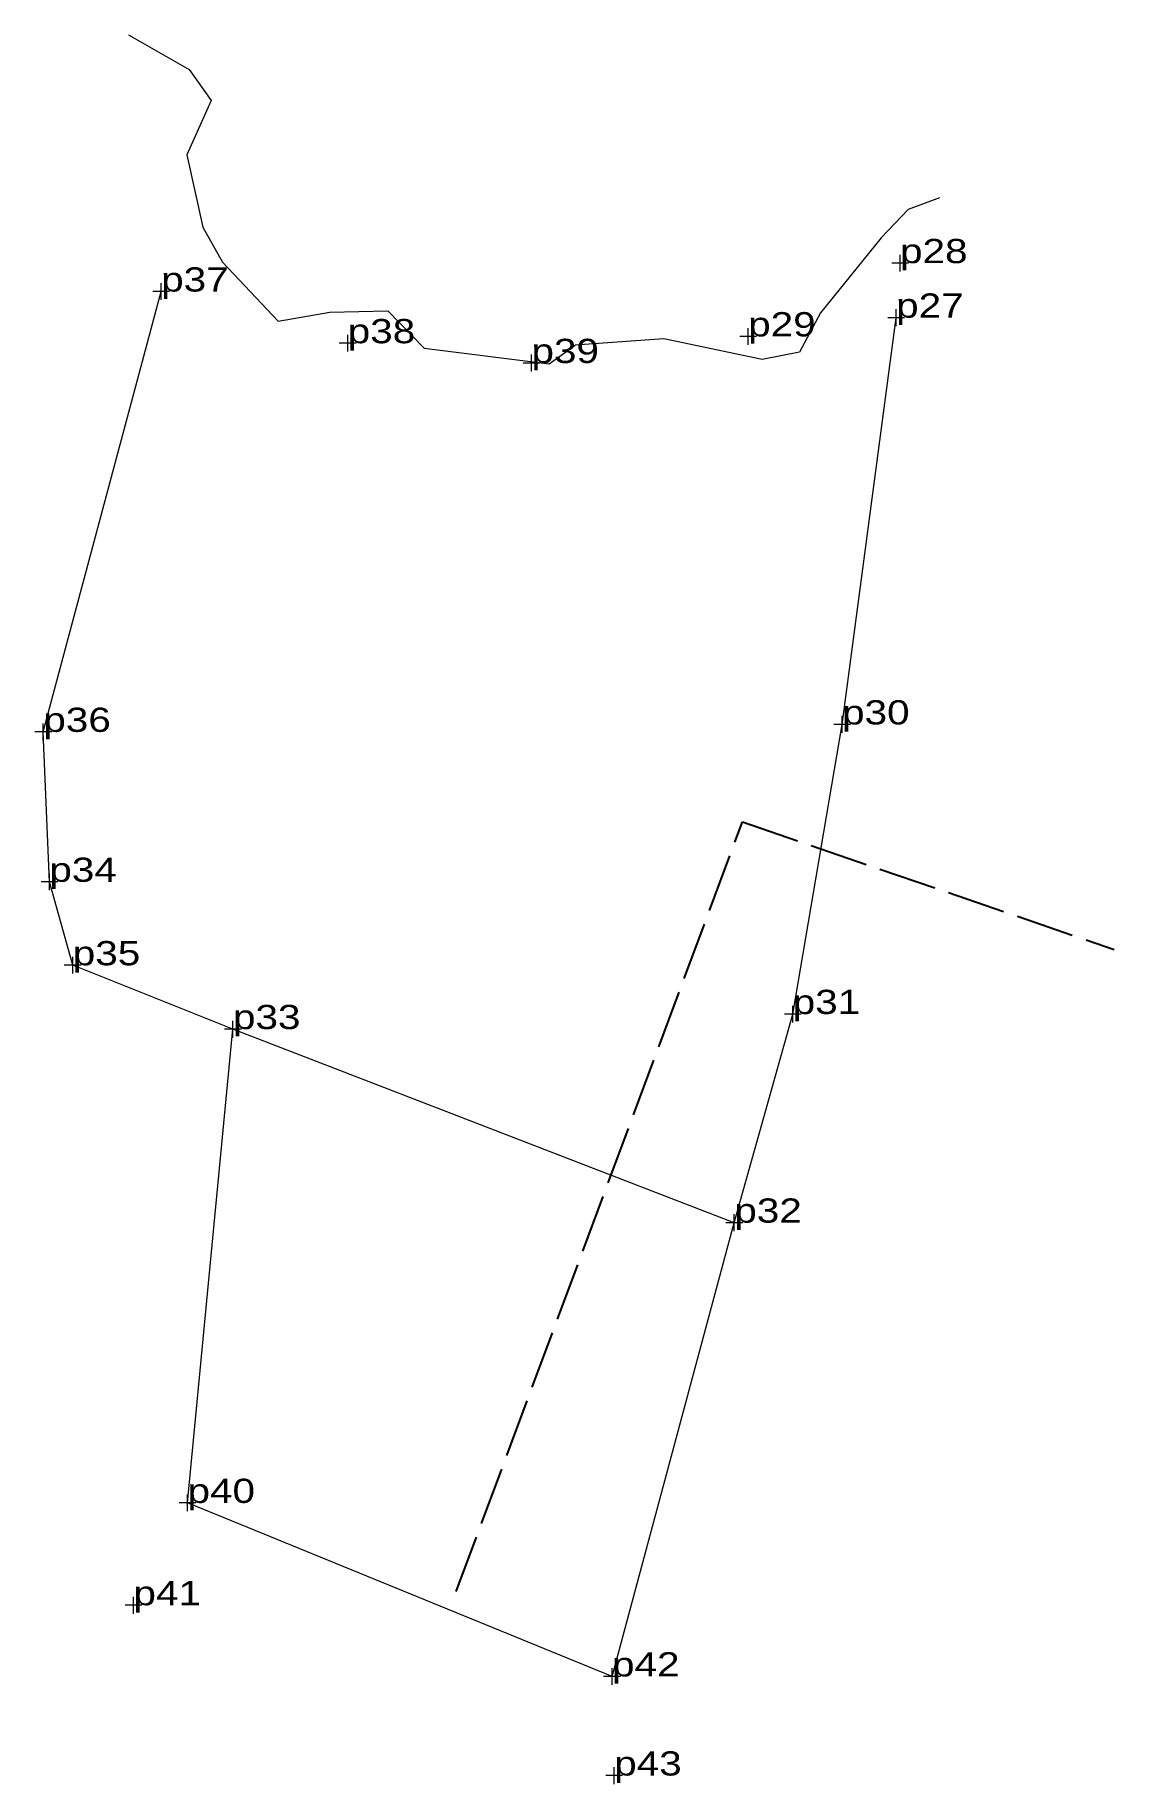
# Model space of a CAD drawing. Header units: metres. Extents: x 537352 to 537432, y 1838924 to 1839054.
import ezdxf

# ---------------------------------------------------------------- set-up
doc = ezdxf.new("R2010")
doc.units = ezdxf.units.M
doc.header["$LTSCALE"] = 0.72
doc.linetypes.add('LONG_DASHED', pattern=[7.5, 6, -1.5])
doc.layers.add('12', color=7, linetype='Continuous')
for name, color, linetype, lineweight in [('15', 7, 'Continuous', 13), ('36', 7, 'LONG_DASHED', 25), ('54', 7, 'Continuous', 13), ('7', 7, 'Continuous', 13)]:
    doc.layers.add(name, color=color, linetype=linetype, lineweight=lineweight)

msp = doc.modelspace()

# ---------------------------------------------------------------- linework, layer by layer
at = {"layer": '15'}
for p, q in [((537403.79, 1838965.5), (537366.52, 1838979.88)), ((537394.7, 1838931.79), (537403.79, 1838965.5))]:
    msp.add_line(p, q, dxfattribs=at)
for points in [[(537394.7, 1838931.79), (537363.14, 1838944.68), (537366.52, 1838979.88), (537354.61, 1838984.62), (537352.87, 1838990.82), (537352.42, 1839001.96), (537361.18, 1839034.67)], [(537403.79, 1838965.5), (537408.13, 1838981), (537411.8, 1839002.51), (537415.82, 1839032.73)]]:
    msp.add_lwpolyline(points, dxfattribs=at)
at = {"layer": '36'}
msp.add_lwpolyline([(537383.11, 1838938.09), (537404.4, 1838995.27), (537432.02, 1838985.8)], dxfattribs=at)
at = {"layer": '54'}
for points in [[(537358.75, 1839053.73), (537363.27, 1839051.16), (537364.89, 1839048.86), (537363.08, 1839044.82), (537364.29, 1839039.46), (537365.73, 1839036.85), (537369.89, 1839032.47), (537373.73, 1839033.13), (537378.04, 1839033.25), (537380.73, 1839030.47), (537390.03, 1839029.29), (537391.97, 1839030.68)], [(537419.04, 1839041.63), (537416.72, 1839040.77), (537414.71, 1839038.67), (537410.21, 1839033.08), (537408.64, 1839030.17), (537405.86, 1839029.63), (537398.56, 1839031.17), (537391.97, 1839030.68)]]:
    msp.add_lwpolyline(points, dxfattribs=at)
at = {"layer": '7'}
for p, q in [((537416.11, 1839036.16), (537416.11, 1839037.41)), ((537416.74, 1839036.78), (537415.49, 1839036.78)), ((537361.8, 1839034.67), (537360.56, 1839034.67)), ((537361.18, 1839034.05), (537361.18, 1839035.29)), ((537415.82, 1839032.1), (537415.82, 1839033.35)), ((537404.82, 1839030.71), (537404.82, 1839031.96)), ((537416.44, 1839032.73), (537415.2, 1839032.73)), ((537375.67, 1839030.83), (537374.42, 1839030.83)), ((537375.05, 1839030.21), (537375.05, 1839031.46)), ((537405.45, 1839031.34), (537404.2, 1839031.34)), ((537389.34, 1839029.36), (537388.09, 1839029.36)), ((537388.71, 1839028.74), (537388.71, 1839029.99)), ((537353.05, 1839001.96), (537351.8, 1839001.96)), ((537352.42, 1839001.34), (537352.42, 1839002.59)), ((537412.43, 1839002.51), (537411.18, 1839002.51)), ((537411.8, 1839001.89), (537411.8, 1839003.14)), ((537353.5, 1838990.82), (537352.25, 1838990.82)), ((537352.87, 1838990.19), (537352.87, 1838991.44)), ((537354.61, 1838984), (537354.61, 1838985.24)), ((537355.23, 1838984.62), (537353.98, 1838984.62)), ((537408.13, 1838980.37), (537408.13, 1838981.62)), ((537367.15, 1838979.88), (537365.9, 1838979.88)), ((537366.52, 1838979.26), (537366.52, 1838980.5)), ((537408.76, 1838981), (537407.51, 1838981)), ((537403.79, 1838964.87), (537403.79, 1838966.12)), ((537404.42, 1838965.5), (537403.17, 1838965.5)), ((537363.14, 1838944.06), (537363.14, 1838945.31)), ((537363.76, 1838944.68), (537362.51, 1838944.68)), ((537359.75, 1838937.08), (537358.5, 1838937.08)), ((537359.12, 1838936.45), (537359.12, 1838937.7)), ((537395.32, 1838931.79), (537394.07, 1838931.79)), ((537394.7, 1838931.16), (537394.7, 1838932.41)), ((537395.48, 1838924.43), (537394.23, 1838924.43)), ((537394.86, 1838923.8), (537394.86, 1838925.05))]:
    msp.add_line(p, q, dxfattribs=at)

# ---------------------------------------------------------------- texts
at = {"layer": '12', "width": 1.25}
for s, p in [('p28', (537416.11, 1839036.78)), ('p37', (537361.18, 1839034.67)), ('p27', (537415.82, 1839032.73)), ('p29', (537404.82, 1839031.34)), ('p38', (537375.05, 1839030.83)), ('p39', (537388.71, 1839029.36)), ('p36', (537352.42, 1839001.96)), ('p30', (537411.8, 1839002.51)), ('p34', (537352.87, 1838990.82)), ('p35', (537354.61, 1838984.62)), ('p31', (537408.13, 1838981)), ('p33', (537366.52, 1838979.88)), ('p32', (537403.79, 1838965.5)), ('p40', (537363.14, 1838944.68)), ('p41', (537359.12, 1838937.08)), ('p42', (537394.7, 1838931.79)), ('p43', (537394.86, 1838924.43))]:
    msp.add_text(s, height=1.8, dxfattribs=at).set_placement(p)

doc.saveas('drawing.dxf')
